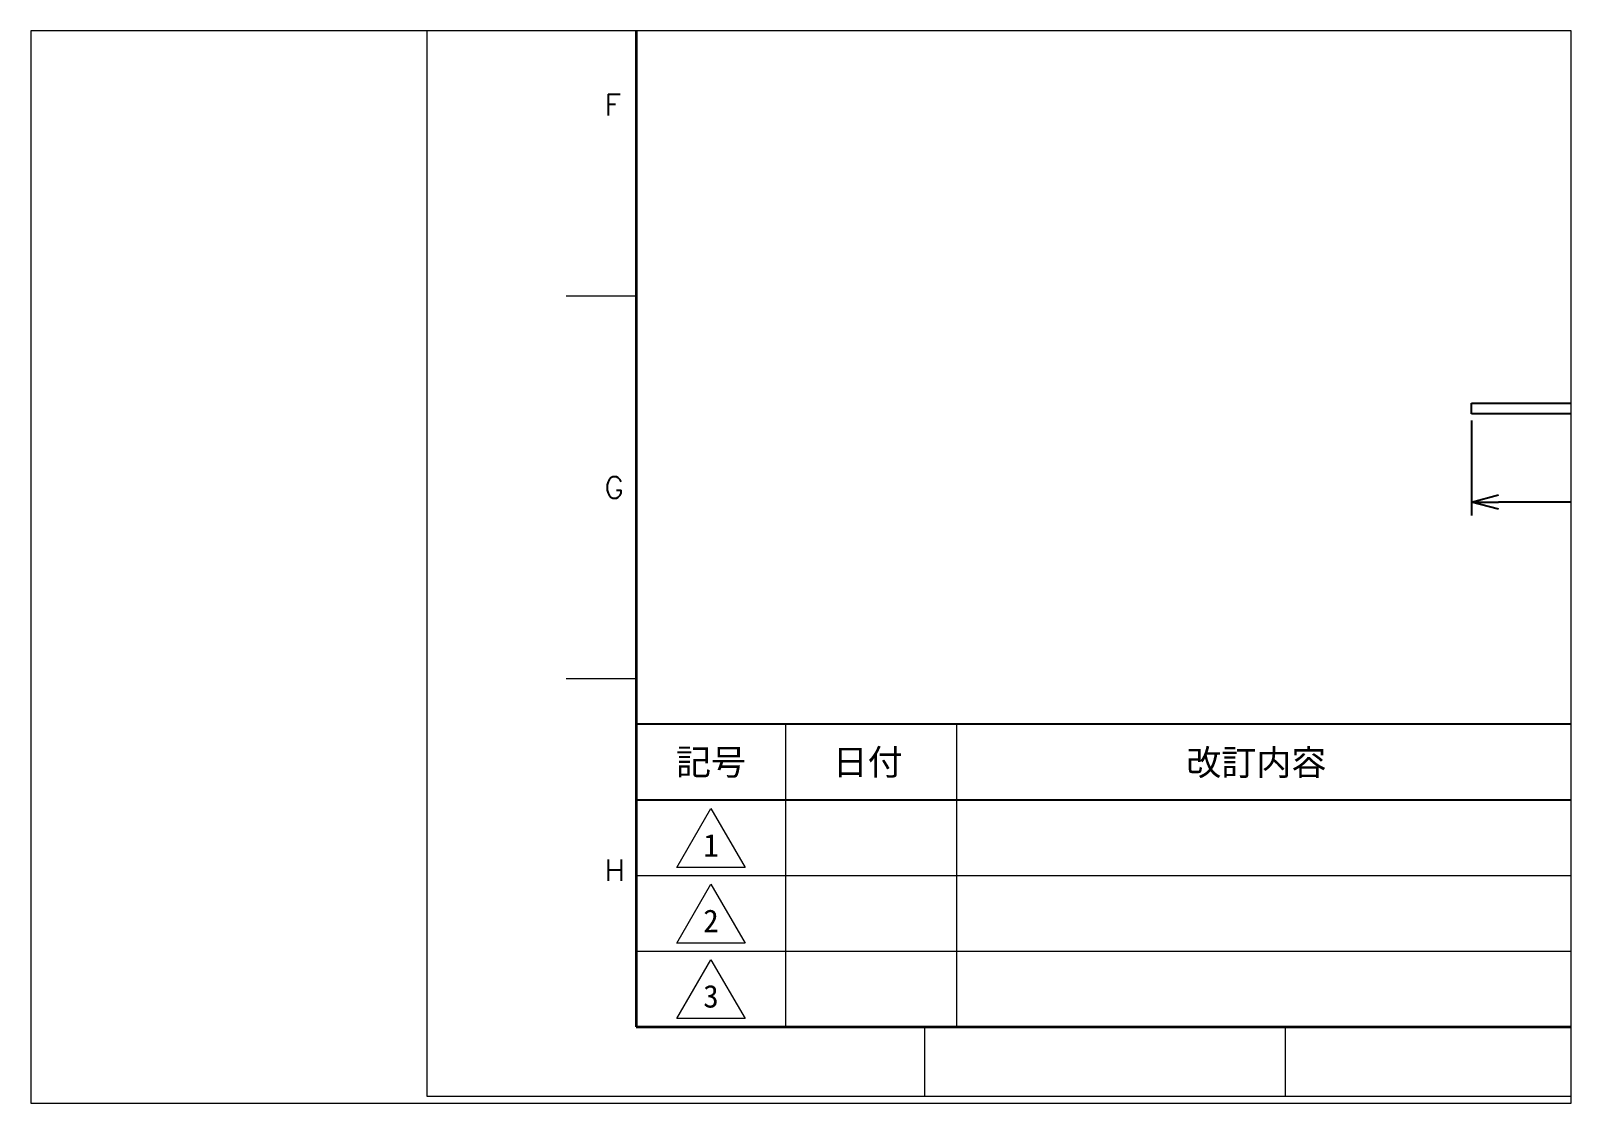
# Paper-space layout 'レイアウト1' of a CAD drawing. Header units: millimetres. Extents: x 29 to 258, y 20 to 179.
# The model-space entities are those that its viewports show. They can reach past a viewport. Long polylines and large blocks are cut down to what shows.
import ezdxf
from ezdxf.enums import TextEntityAlignment as Align

# ---------------------------------------------------------------- set-up
doc = ezdxf.new("R2010")
doc.units = ezdxf.units.MM
doc.header["$LTSCALE"] = 1.2
doc.header["$PDMODE"] = 99
doc.header["$PDSIZE"] = 1
for name, color, linetype, lineweight in [('01_NORMAL', 7, 'Continuous', 25), ('08_DIM', 3, 'Continuous', 13), ('90_FRAME', 5, 'Continuous', 35)]:
    doc.layers.add(name, color=color, linetype=linetype, lineweight=lineweight)
doc.layers.add('91_BLANK', color=5, linetype='Continuous', lineweight=0, plot=False)
doc.styles.add('KSS_TXT', font='txt.shx', dxfattribs={"bigfont": 'extfont2.shx'})
doc.styles.add('MS_G', font='MS Gothic.ttf')
doc.styles.add('表題用', font='MS PGothic.ttf')
doc.dimstyles.new('KSS_DIM', dxfattribs={"dimscale": 3, "dimtxt": 3, "dimasz": 2.5, "dimexe": 1.25, "dimexo": 0.625, "dimtad": 1, "dimdsep": 46, "dimtxsty": 'KSS_TXT', "dimblk": 'OPEN30', "dimcen": 0, "dimazin": 2, "dimtfac": 0.75, "dimtmove": 0, "dimatfit": 3, "dimldrblk": 'OPEN30', "dimfxl": 1.25, "dimtolj": 1, "dimarcsym": 0})

# ---------------------------------------------------------------- blocks, each defined once
blk = doc.blocks.new('_Open30')
at = {"color": 0, "linetype": 'ByBlock', "lineweight": -2}
for p, q in [((-1, 0.268), (0, 0)), ((0, 0), (-1, -0.268)), ((0, 0), (-1, 0))]:
    blk.add_line(p, q, dxfattribs=at)
blk = doc.blocks.new('*D172')
at = {"layer": '08_DIM', "color": 0, "lineweight": -2, "transparency": 16777216}
for p, q in [((538.14, 195.59), (538.14, 162.94)), ((293.14, 189.59), (293.14, 162.94)), ((530.64, 166.69), (300.64, 166.69))]:
    blk.add_line(p, q, dxfattribs=at)
at = {"layer": 'Defpoints', "color": 0, "transparency": 16777216}
for p in [(538.14, 197.47), (293.14, 191.47), (293.14, 166.69)]:
    blk.add_point(p, dxfattribs=at)
at = {"layer": '08_DIM', "color": 0, "lineweight": -2, "transparency": 16777216, "xscale": 7.5, "yscale": 7.5, "zscale": 7.5, "rotation": 180}
blk.add_blockref('_Open30', (293.14, 166.69), dxfattribs=at)
at = {"layer": '08_DIM', "color": 0, "lineweight": -2, "transparency": 16777216, "xscale": 7.5, "yscale": 7.5, "zscale": 7.5}
blk.add_blockref('_Open30', (538.14, 166.69), dxfattribs=at)
at = {"layer": '08_DIM', "color": 0, "transparency": 16777216, "insert": (415.64, 173.07), "char_height": 9, "attachment_point": 5, "style": 'KSS_TXT'}
blk.add_mtext('\\A1;245', dxfattribs=at)

msp = doc.modelspace()

# ---------------------------------------------------------------- linework, layer by layer
at = {"color": 0}
for p, q in [((293.143, 191.468), (293.143, 194.468)), ((293.143, 194.468), (532.143, 194.468)), ((532.143, 191.468), (293.143, 191.468))]:
    msp.add_line(p, q, dxfattribs=at)
at = {"layer": '90_FRAME', "color": 4, "lineweight": 13}
for p, q in [((58.747, 224.48), (39.144, 224.48)), ((58.747, 117.111), (39.144, 117.111)), ((139.699, 0), (139.699, 19.515)), ((240.923, 0), (240.923, 19.515))]:
    msp.add_line(p, q, dxfattribs=at)
at = {"layer": '90_FRAME', "color": 0, "lineweight": 13}
for p, q in [((100.747, 19.515), (100.747, 104.372)), ((148.747, 19.515), (148.747, 104.372)), ((322.747, 19.515), (322.747, 104.372)), ((58.747, 61.943), (364.747, 61.943)), ((58.747, 40.729), (364.747, 40.729))]:
    msp.add_line(p, q, dxfattribs=at)
at = {"layer": '90_FRAME', "color": 0, "lineweight": 25}
msp.add_line((58.747, 83.158), (364.747, 83.158), dxfattribs=at)
at = {"layer": '90_FRAME'}
msp.add_lwpolyline([(58.747, 19.515), (1232.886, 19.515), (1232.886, 858.923), (58.747, 858.923)], close=True, dxfattribs=at)
at = {"layer": '90_FRAME', "color": 0, "lineweight": 25}
msp.add_lwpolyline([(58.747, 19.515), (364.747, 19.515), (364.747, 104.372), (58.747, 104.372)], close=True, dxfattribs=at)
at = {"layer": '90_FRAME', "color": 0, "lineweight": 13}
for points in [[(70.2, 64.196), (79.747, 80.731), (89.293, 64.196), (70.2, 64.196)], [(70.2, 42.982), (79.747, 59.517), (89.293, 42.982), (70.2, 42.982)], [(70.2, 21.768), (79.747, 38.303), (89.293, 21.768), (70.2, 21.768)]]:
    msp.add_lwpolyline(points, dxfattribs=at)
at = {"layer": '91_BLANK'}
msp.add_lwpolyline([(0, 0), (1252.488, 0), (1252.488, 881.55), (0, 881.55)], close=True, dxfattribs=at)

# ---------------------------------------------------------------- texts
at = {"layer": '90_FRAME', "color": 0, "lineweight": 13, "style": 'KSS_TXT'}
for s, p in [('F', (49.841, 278.165)), ('G', (49.841, 170.796)), ('H', (49.841, 63.427))]:
    msp.add_text(s, height=6.049, dxfattribs=at).set_placement(p, align=Align.MIDDLE_LEFT)
at = {"layer": '90_FRAME', "color": 0, "style": '表題用'}
for s, p in [('記号', (79.747, 93.765)), ('日付', (123.716, 93.765))]:
    msp.add_text(s, height=7.2, dxfattribs=at).set_placement(p, align=Align.MIDDLE_CENTER)
msp.add_text('改訂内容', height=7.2, dxfattribs=at).set_placement((232.747, 93.765), align=Align.MIDDLE)
at = {"layer": '90_FRAME', "color": 0, "lineweight": 13, "style": 'MS_G'}
for s, p in [('1', (79.747, 70.429)), ('2', (79.747, 49.215)), ('3', (79.747, 28))]:
    msp.add_text(s, height=6.364, dxfattribs=at).set_placement(p, align=Align.MIDDLE)

# ---------------------------------------------------------------- dimensions: what is measured, and where the dimension line sits
at = {"layer": '08_DIM'}
dim = msp.add_linear_dim(base=(293.143, 166.689), p1=(538.143, 197.468), p2=(293.143, 191.468), dimstyle='KSS_DIM', dxfattribs=at)
dim.commit()
dim.dimension.update_dxf_attribs({"geometry": '*D172', "text_midpoint": (415.643, 173.07)})

psp = doc.layouts.new('レイアウト1')

# ---------------------------------------------------------------- viewports
at = {"layer": '01_NORMAL'}
psp.add_viewport(center=(143.2, 99.71), size=(229.12, 159.5289), view_center_point=(104.994, 148.5), view_height=300.88387, dxfattribs=at)

doc.saveas('drawing.dxf')
